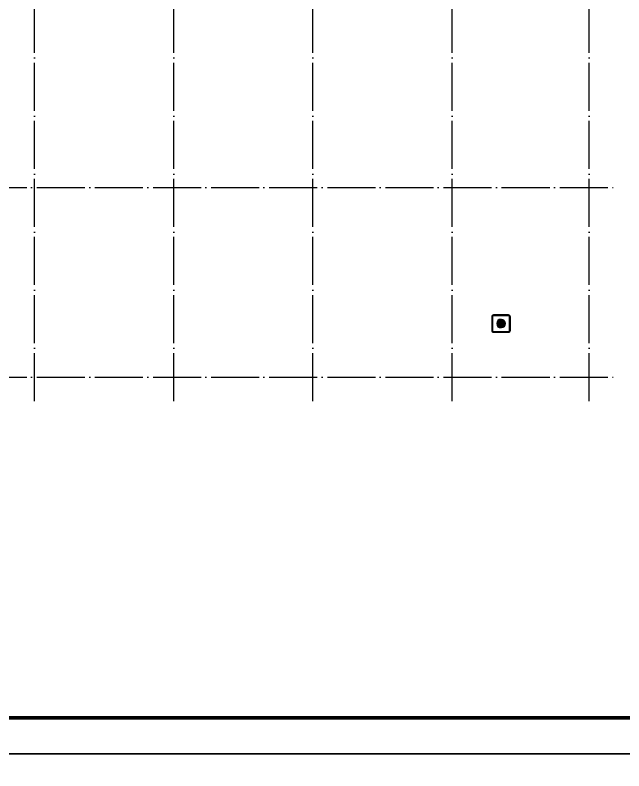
# Model space of a CAD drawing. Extents: x -21908402 to 2681150, y 88493 to 5079726.
# Drawn here: x 1704776 to 1730133, y 339780 to 371280 of the extents above; entities that cross this region are included whole.
import ezdxf

# ---------------------------------------------------------------- set-up
doc = ezdxf.new("R2010")
doc.units = 0
doc.header["$LTSCALE"] = 1000
doc.linetypes.add('DOTE', pattern=[2.42, 2, -0.2, 0.02, -0.2])
for name, color, linetype in [('DOTE', 1, 'DOTE'), ('PUB_TITLE', 4, 'Continuous'), ('XF-灭火救援窗', 1, 'Continuous')]:
    doc.layers.add(name, color=color, linetype=linetype)

# ---------------------------------------------------------------- blocks, each defined once
blk = doc.blocks.new('XF-灭火救援窗图例')
at = {"layer": 'XF-灭火救援窗'}
h = blk.add_hatch(color=256, dxfattribs=at)
h.dxf.hatch_style = 1
h.paths.add_polyline_path([(0, 110, 1), (0, 350, 1)])
for points in [[(-200, -20), (200, -20, 0.414214), (250, 30), (250, 430, 0.414214), (200, 480), (-200, 480, 0.414214), (-250, 430), (-250, 30, 0.414214)], [(-210, 0), (210, 0, 0.414214), (230, 20), (230, 440, 0.414214), (210, 460), (-210, 460, 0.414214), (-230, 440), (-230, 20, 0.414214)]]:
    blk.add_lwpolyline(points, format="xyb", close=True, dxfattribs=at)
for points in [[(0, 350, 1), (0, 110, 30.793651)], [(0, 350, -1), (0, 110, -30.793651)]]:
    blk.add_lwpolyline(points, format="xyb", dxfattribs=at)

msp = doc.modelspace()

# ---------------------------------------------------------------- linework, layer by layer
at = {"layer": 'DOTE'}
for p, q in [((1705582, 355193), (1705582, 388793)), ((1711382, 355193), (1711382, 388793)), ((1717182, 355193), (1717182, 388793)), ((1722982, 355193), (1722982, 388793)), ((1728682, 355193), (1728682, 388793)), ((1681482, 364093), (1729682, 364093)), ((1681482, 356193), (1729682, 356193))]:
    msp.add_line(p, q, dxfattribs=at)
at = {"layer": 'PUB_TITLE'}
for points in [[(1660771, 340493), (1749871, 340493), (1749871, 403493), (1660771, 403493)], [(1660771, 277493), (1749871, 277493), (1749871, 340493), (1660771, 340493)]]:
    msp.add_lwpolyline(points, close=True, dxfattribs=at)
at = {"layer": 'PUB_TITLE', "const_width": 150}
msp.add_lwpolyline([(1664521, 341993), (1748371, 341993), (1748371, 401993), (1664521, 401993)], close=True, dxfattribs=at)

# ---------------------------------------------------------------- block references
at = {"layer": 'XF-灭火救援窗', "xscale": -1.5, "yscale": 1.5, "zscale": 1.5}
msp.add_blockref('XF-灭火救援窗图例', (1725015, 358076), dxfattribs=at)

doc.saveas('drawing.dxf')
